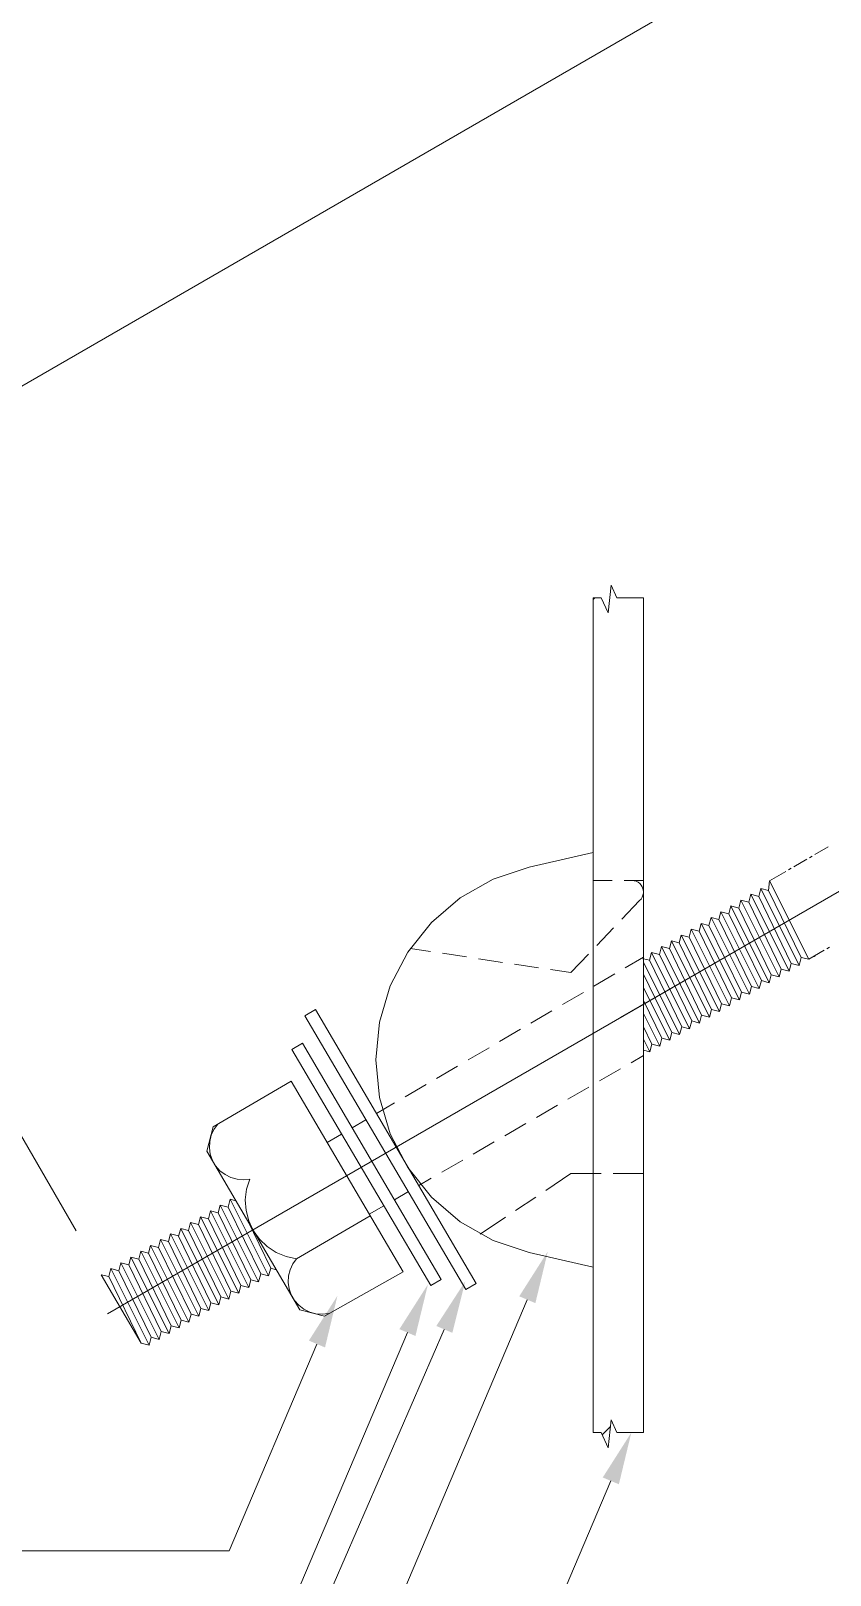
# Model space of a CAD drawing. Header units: millimetres. Extents: x 2 to 579, y 1 to 405.
# Drawn here: x 202.14 to 210.36, y 98.84 to 114.73 of the extents above; entities that cross this region are included whole.
import ezdxf

# ---------------------------------------------------------------- set-up
doc = ezdxf.new("R2010")
doc.units = ezdxf.units.MM
doc.linetypes.add('XKITLINE00', pattern=[0])
doc.layers.add('LinkedObject', color=7, linetype='Continuous', lineweight=0)

# ---------------------------------------------------------------- blocks, each defined once
blk = doc.blocks.new('*A4')
at = {"layer": 'LinkedObject'}
for points in [[(207.33, 101.636), (207.164, 101.706), (207.458, 102.168)], [(206.476, 101.33), (206.311, 101.401), (206.609, 101.861)], [(205.166, 101.18), (205, 101.25), (205.294, 101.712)], [(206.096, 101.298), (205.931, 101.368), (206.225, 101.83)], [(208.189, 99.772), (208.023, 99.842), (208.317, 100.304)]]:
    blk.add_hatch(color=6, dxfattribs=at).paths.add_polyline_path(points, flags=17)
at = {"layer": 'LinkedObject', "color": 6, "linetype": 'XKITLINE00', "lineweight": 0}
for p, q in [((198.7, 109.136), (240.094, 133.06)), ((208.203, 104.573), (223.024, 113.139)), ((202.606, 102.378), (198.25, 109.915)), ((207.247, 101.671), (203.091, 91.881)), ((206.393, 101.365), (203.479, 94.67)), ((205.083, 101.215), (204.18, 99.088)), ((206.014, 101.333), (204.435, 97.615)), ((208.106, 99.807), (203.816, 89.7)), ((204.18, 99.088), (194.639, 99.088))]:
    blk.add_line(p, q, dxfattribs=at)
at = {"layer": 'LinkedObject', "color": 9, "linetype": 'XKITLINE00', "lineweight": 0}
for p, q in [((208.078, 108.737), (208.111, 109.024)), ((208.111, 109.024), (208.168, 108.893)), ((207.924, 108.893), (208.007, 108.893)), ((207.924, 108.876), (207.941, 108.893)), ((208.007, 108.893), (208.078, 108.737)), ((208.168, 108.893), (208.442, 108.893)), ((213.889, 107.86), (202.929, 101.525)), ((210.205, 106.251), (210.341, 106.329)), ((209.989, 106.125), (210.124, 106.204)), ((210.151, 106.219), (210.178, 106.235)), ((209.739, 105.981), (209.908, 106.078)), ((209.935, 106.094), (209.962, 106.11)), ((210.143, 105.175), (210.302, 105.267)), ((210.329, 105.282), (210.356, 105.298))]:
    blk.add_line(p, q, dxfattribs=at)
at = {"layer": 'LinkedObject', "color": 7, "linetype": 'XKITLINE00', "lineweight": 0}
for p, q in [((207.924, 100.304), (207.924, 108.893)), ((208.442, 108.893), (208.442, 100.304)), ((207.924, 106.273), (207.266, 106.121)), ((206.896, 105.998), (206.557, 105.806)), ((207.266, 106.121), (206.896, 105.998)), ((206.557, 105.806), (206.26, 105.553)), ((206.26, 105.553), (206.017, 105.247)), ((206.017, 105.247), (205.837, 104.901)), ((205.837, 104.901), (205.726, 104.527)), ((205.726, 104.527), (205.689, 104.139)), ((205.689, 104.139), (205.726, 103.751)), ((205.726, 103.751), (205.837, 103.377)), ((205.837, 103.377), (206.017, 103.031)), ((206.017, 103.031), (206.26, 102.726)), ((206.26, 102.726), (206.557, 102.473)), ((206.557, 102.473), (206.896, 102.281)), ((206.896, 102.281), (207.266, 102.157)), ((207.924, 102.005), (207.266, 102.157)), ((203.056, 101.599), (203.056, 101.599)), ((208.078, 100.148), (208.111, 100.435)), ((208.111, 100.435), (208.168, 100.304)), ((208.008, 100.304), (207.924, 100.304)), ((208.008, 100.304), (208.078, 100.148)), ((208.018, 100.281), (208.103, 100.366)), ((208.442, 100.304), (208.168, 100.304))]:
    blk.add_line(p, q, dxfattribs=at)
at = {"layer": 'LinkedObject', "color": 1, "linetype": 'XKITLINE00', "lineweight": 0}
for p, q in [((207.924, 105.984), (208.12, 105.984)), ((208.245, 105.984), (208.442, 105.984)), ((208.345, 105.982), (208.323, 105.984)), ((208.366, 105.976), (208.345, 105.982)), ((209.739, 105.981), (209.729, 105.881)), ((209.739, 105.981), (210.143, 105.175)), ((208.386, 105.966), (208.366, 105.976)), ((208.403, 105.953), (208.386, 105.966)), ((208.418, 105.937), (208.403, 105.953)), ((208.43, 105.918), (208.418, 105.937)), ((208.429, 105.812), (208.437, 105.832)), ((208.437, 105.897), (208.43, 105.918)), ((208.441, 105.876), (208.437, 105.897)), ((208.437, 105.832), (208.441, 105.854)), ((208.441, 105.854), (208.441, 105.876)), ((209.546, 105.842), (209.525, 105.761)), ((209.627, 105.821), (209.546, 105.842)), ((209.546, 105.842), (209.941, 105.051)), ((209.648, 105.902), (209.627, 105.821)), ((209.962, 105.132), (209.627, 105.821)), ((209.729, 105.881), (209.648, 105.902)), ((209.648, 105.902), (210.043, 105.11)), ((210.064, 105.191), (209.729, 105.881)), ((208.402, 105.777), (208.221, 105.588)), ((208.402, 105.777), (208.417, 105.793)), ((208.417, 105.793), (208.429, 105.812)), ((209.239, 105.663), (209.218, 105.582)), ((209.32, 105.642), (209.239, 105.663)), ((209.239, 105.663), (209.633, 104.873)), ((209.341, 105.723), (209.32, 105.642)), ((209.422, 105.701), (209.341, 105.723)), ((209.341, 105.723), (209.736, 104.933)), ((209.444, 105.782), (209.422, 105.701)), ((209.757, 105.013), (209.422, 105.701)), ((209.525, 105.761), (209.444, 105.782)), ((209.444, 105.782), (209.838, 104.992)), ((209.859, 105.073), (209.525, 105.761)), ((209.035, 105.543), (209.014, 105.462)), ((209.116, 105.522), (209.035, 105.543)), ((209.035, 105.543), (209.429, 104.755)), ((209.137, 105.603), (209.116, 105.522)), ((209.45, 104.836), (209.116, 105.522)), ((209.218, 105.582), (209.137, 105.603)), ((209.137, 105.603), (209.531, 104.814)), ((209.552, 104.895), (209.218, 105.582)), ((209.655, 104.954), (209.32, 105.642)), ((208.135, 105.498), (207.963, 105.317)), ((208.729, 105.364), (208.708, 105.283)), ((208.81, 105.343), (208.729, 105.364)), ((208.729, 105.364), (209.121, 104.577)), ((208.831, 105.423), (208.81, 105.343)), ((208.912, 105.402), (208.831, 105.423)), ((208.831, 105.423), (209.224, 104.636)), ((208.933, 105.483), (208.912, 105.402)), ((209.245, 104.717), (208.912, 105.402)), ((209.014, 105.462), (208.933, 105.483)), ((208.933, 105.483), (209.326, 104.696)), ((209.347, 104.776), (209.014, 105.462)), ((206.042, 105.285), (206.251, 105.253)), ((206.375, 105.235), (206.622, 105.198)), ((207.876, 105.226), (207.696, 105.037)), ((208.525, 105.244), (208.504, 105.163)), ((208.606, 105.223), (208.525, 105.244)), ((208.525, 105.244), (208.917, 104.458)), ((208.627, 105.304), (208.606, 105.223)), ((208.938, 104.539), (208.606, 105.223)), ((208.708, 105.283), (208.627, 105.304)), ((208.627, 105.304), (209.019, 104.518)), ((209.04, 104.598), (208.708, 105.283)), ((209.143, 104.658), (208.81, 105.343)), ((210.064, 105.191), (210.043, 105.11)), ((210.143, 105.175), (210.064, 105.191)), ((210.204, 105.2), (210.204, 105.202)), ((206.745, 105.179), (206.993, 105.142)), ((207.116, 105.124), (207.363, 105.087)), ((207.487, 105.068), (207.696, 105.037)), ((208.437, 105.177), (208.442, 105.182)), ((208.504, 105.163), (208.442, 105.179)), ((208.442, 105.145), (208.814, 104.399)), ((208.836, 104.48), (208.504, 105.163)), ((209.859, 105.073), (209.838, 104.992)), ((209.941, 105.051), (209.859, 105.073)), ((209.962, 105.132), (209.941, 105.051)), ((210.043, 105.11), (209.962, 105.132)), ((208.733, 104.421), (208.442, 105.019)), ((208.442, 104.881), (208.712, 104.34)), ((209.552, 104.895), (209.531, 104.814)), ((209.633, 104.873), (209.552, 104.895)), ((209.655, 104.954), (209.633, 104.873)), ((209.736, 104.933), (209.655, 104.954)), ((209.757, 105.013), (209.736, 104.933)), ((209.838, 104.992), (209.757, 105.013)), ((208.631, 104.361), (208.442, 104.75)), ((209.245, 104.717), (209.224, 104.636)), ((209.326, 104.696), (209.245, 104.717)), ((209.347, 104.776), (209.326, 104.696)), ((209.429, 104.755), (209.347, 104.776)), ((209.45, 104.836), (209.429, 104.755)), ((209.531, 104.814), (209.45, 104.836)), ((205.068, 104.658), (204.958, 104.592)), ((206.616, 101.776), (204.958, 104.592)), ((205.068, 104.658), (206.721, 101.837)), ((208.442, 104.617), (208.609, 104.281)), ((209.04, 104.598), (209.019, 104.518)), ((209.121, 104.577), (209.04, 104.598)), ((209.143, 104.658), (209.121, 104.577)), ((209.224, 104.636), (209.143, 104.658)), ((208.528, 104.302), (208.442, 104.48)), ((208.733, 104.421), (208.712, 104.34)), ((208.814, 104.399), (208.733, 104.421)), ((208.836, 104.48), (208.814, 104.399)), ((208.917, 104.458), (208.836, 104.48)), ((208.938, 104.539), (208.917, 104.458)), ((209.019, 104.518), (208.938, 104.539)), ((208.442, 104.352), (208.507, 104.221)), ((208.507, 104.221), (208.442, 104.239)), ((208.528, 104.302), (208.507, 104.221)), ((208.609, 104.281), (208.528, 104.302)), ((208.631, 104.361), (208.609, 104.281)), ((208.712, 104.34), (208.631, 104.361)), ((207.437, 102.796), (207.696, 102.969)), ((207.696, 102.969), (208.006, 102.969)), ((208.131, 102.969), (208.442, 102.969)), ((204.089, 102.645), (204.068, 102.564)), ((204.089, 102.645), (204.483, 101.855)), ((204.17, 102.624), (204.089, 102.645)), ((204.191, 102.705), (204.17, 102.624)), ((204.191, 102.705), (204.586, 101.915)), ((204.249, 102.689), (204.191, 102.705)), ((207.125, 102.588), (207.333, 102.727)), ((203.885, 102.525), (203.864, 102.444)), ((203.885, 102.525), (204.278, 101.737)), ((203.966, 102.504), (203.885, 102.525)), ((203.987, 102.585), (203.966, 102.504)), ((204.3, 101.818), (203.966, 102.504)), ((203.987, 102.585), (204.381, 101.796)), ((204.068, 102.564), (203.987, 102.585)), ((204.402, 101.877), (204.068, 102.564)), ((204.504, 101.936), (204.17, 102.624)), ((204.607, 101.995), (204.367, 102.489)), ((206.762, 102.346), (207.021, 102.519)), ((203.577, 102.349), (203.555, 102.269)), ((203.658, 102.328), (203.577, 102.349)), ((203.577, 102.349), (203.971, 101.559)), ((203.681, 102.405), (203.66, 102.325)), ((203.992, 101.64), (203.66, 102.325)), ((203.681, 102.405), (204.074, 101.618)), ((203.762, 102.384), (203.681, 102.405)), ((203.783, 102.465), (203.762, 102.384)), ((204.095, 101.699), (203.762, 102.384)), ((203.783, 102.465), (204.176, 101.678)), ((203.864, 102.444), (203.783, 102.465)), ((204.197, 101.758), (203.864, 102.444)), ((203.27, 102.17), (203.249, 102.089)), ((203.27, 102.17), (203.664, 101.381)), ((203.351, 102.149), (203.27, 102.17)), ((203.372, 102.23), (203.351, 102.149)), ((203.372, 102.23), (203.766, 101.44)), ((203.453, 102.209), (203.372, 102.23)), ((203.474, 102.29), (203.453, 102.209)), ((203.788, 101.521), (203.453, 102.209)), ((203.474, 102.29), (203.869, 101.5)), ((203.555, 102.269), (203.474, 102.29)), ((203.89, 101.58), (203.555, 102.269)), ((203.066, 102.05), (203.045, 101.969)), ((203.147, 102.029), (203.066, 102.05)), ((203.066, 102.05), (203.459, 101.263)), ((203.168, 102.11), (203.147, 102.029)), ((203.48, 101.343), (203.147, 102.029)), ((203.168, 102.11), (203.562, 101.322)), ((203.249, 102.089), (203.168, 102.11)), ((203.583, 101.403), (203.249, 102.089)), ((203.685, 101.462), (203.351, 102.149)), ((203.276, 101.225), (202.864, 101.927)), ((202.864, 101.927), (202.943, 101.91)), ((202.964, 101.991), (202.943, 101.91)), ((203.276, 101.225), (202.943, 101.91)), ((203.045, 101.969), (202.964, 101.991)), ((202.964, 101.991), (203.357, 101.203)), ((203.378, 101.284), (203.045, 101.969)), ((204.402, 101.877), (204.381, 101.796)), ((204.483, 101.855), (204.402, 101.877)), ((204.504, 101.936), (204.483, 101.855)), ((204.586, 101.915), (204.504, 101.936)), ((204.607, 101.995), (204.586, 101.915)), ((204.665, 101.98), (204.607, 101.995)), ((204.095, 101.699), (204.074, 101.618)), ((204.176, 101.678), (204.095, 101.699)), ((204.197, 101.758), (204.176, 101.678)), ((204.278, 101.737), (204.197, 101.758)), ((204.3, 101.818), (204.278, 101.737)), ((204.381, 101.796), (204.3, 101.818)), ((206.721, 101.837), (206.616, 101.776)), ((203.89, 101.58), (203.869, 101.5)), ((203.971, 101.559), (203.89, 101.58)), ((203.992, 101.64), (203.971, 101.559)), ((204.074, 101.618), (203.992, 101.64)), ((203.583, 101.403), (203.562, 101.322)), ((203.664, 101.381), (203.583, 101.403)), ((203.685, 101.462), (203.664, 101.381)), ((203.766, 101.44), (203.685, 101.462)), ((203.788, 101.521), (203.766, 101.44)), ((203.869, 101.5), (203.788, 101.521)), ((203.357, 101.203), (203.276, 101.225)), ((203.378, 101.284), (203.357, 101.203)), ((203.459, 101.263), (203.378, 101.284)), ((203.48, 101.343), (203.459, 101.263)), ((203.562, 101.322), (203.48, 101.343))]:
    blk.add_line(p, q, dxfattribs=at)
at = {"layer": 'LinkedObject', "color": 4, "linetype": 'XKITLINE00', "lineweight": 0}
for p, q in [((208.442, 105.195), (208.255, 105.086)), ((208.147, 105.023), (207.932, 104.896)), ((207.824, 104.833), (207.608, 104.707)), ((207.5, 104.644), (207.284, 104.517)), ((207.177, 104.454), (206.961, 104.328)), ((206.853, 104.264), (206.637, 104.138)), ((206.53, 104.075), (206.314, 103.948)), ((208.314, 104.109), (208.442, 104.184)), ((207.989, 103.922), (208.205, 104.047)), ((206.206, 103.885), (205.99, 103.759)), ((207.664, 103.734), (207.881, 103.859)), ((205.882, 103.696), (205.696, 103.586)), ((207.34, 103.546), (207.556, 103.671)), ((205.587, 103.523), (205.446, 103.44)), ((207.015, 103.358), (207.232, 103.483)), ((205.337, 103.376), (205.187, 103.288)), ((206.691, 103.17), (206.907, 103.295)), ((206.366, 102.982), (206.583, 103.107)), ((206.13, 102.845), (206.258, 102.92)), ((205.879, 102.7), (206.023, 102.783)), ((205.621, 102.551), (205.772, 102.638))]:
    blk.add_line(p, q, dxfattribs=at)
at = {"layer": 'LinkedObject', "color": 2, "linetype": 'XKITLINE00', "lineweight": 0}
for p, q in [((204.935, 104.311), (204.825, 104.246)), ((206.256, 101.817), (204.825, 104.246)), ((204.935, 104.311), (206.361, 101.879)), ((206.361, 101.879), (206.256, 101.817))]:
    blk.add_line(p, q, dxfattribs=at)
at = {"layer": 'LinkedObject', "color": 3, "linetype": 'XKITLINE00', "lineweight": 0}
for p, q in [((204.016, 103.45), (204.816, 103.918)), ((205.97, 101.957), (204.816, 103.918)), ((203.951, 103.199), (204.016, 103.45)), ((204.062, 103.477), (204.023, 103.423)), ((203.98, 103.299), (203.976, 103.233)), ((203.995, 103.363), (203.98, 103.299)), ((204.023, 103.423), (203.995, 103.363)), ((203.951, 103.199), (204.907, 101.568)), ((203.976, 103.233), (203.986, 103.167)), ((203.986, 103.167), (204.008, 103.105)), ((204.008, 103.105), (204.041, 103.048)), ((204.041, 103.048), (204.085, 102.998)), ((204.085, 102.998), (204.138, 102.958)), ((204.138, 102.958), (204.197, 102.928)), ((204.197, 102.928), (204.261, 102.91)), ((204.261, 102.91), (204.327, 102.905)), ((204.327, 102.905), (204.393, 102.913)), ((204.359, 102.808), (204.346, 102.699)), ((204.393, 102.913), (204.359, 102.808)), ((204.346, 102.699), (204.354, 102.589)), ((204.354, 102.589), (204.381, 102.482)), ((204.873, 102.093), (205.63, 102.535)), ((204.381, 102.482), (204.428, 102.383)), ((204.428, 102.383), (204.492, 102.293)), ((204.492, 102.293), (204.571, 102.217)), ((204.571, 102.217), (204.664, 102.157)), ((204.664, 102.157), (204.765, 102.115)), ((204.765, 102.115), (204.873, 102.093)), ((204.834, 102.039), (204.806, 101.979)), ((204.873, 102.093), (204.834, 102.039)), ((204.791, 101.915), (204.787, 101.849)), ((204.787, 101.849), (204.797, 101.783)), ((204.806, 101.979), (204.791, 101.915)), ((205.162, 101.501), (205.97, 101.957)), ((204.797, 101.783), (204.819, 101.721)), ((204.819, 101.721), (204.852, 101.664)), ((204.852, 101.664), (204.896, 101.614)), ((204.896, 101.614), (204.949, 101.574)), ((204.907, 101.568), (205.162, 101.501)), ((204.949, 101.574), (205.008, 101.544)), ((205.008, 101.544), (205.072, 101.526)), ((205.072, 101.526), (205.138, 101.521)), ((205.138, 101.521), (205.203, 101.529))]:
    blk.add_line(p, q, dxfattribs=at)

msp = doc.modelspace()

# ---------------------------------------------------------------- block references
at = {"lineweight": 0}
msp.add_blockref('*A4', (0, 0), dxfattribs=at)

doc.saveas('drawing.dxf')
